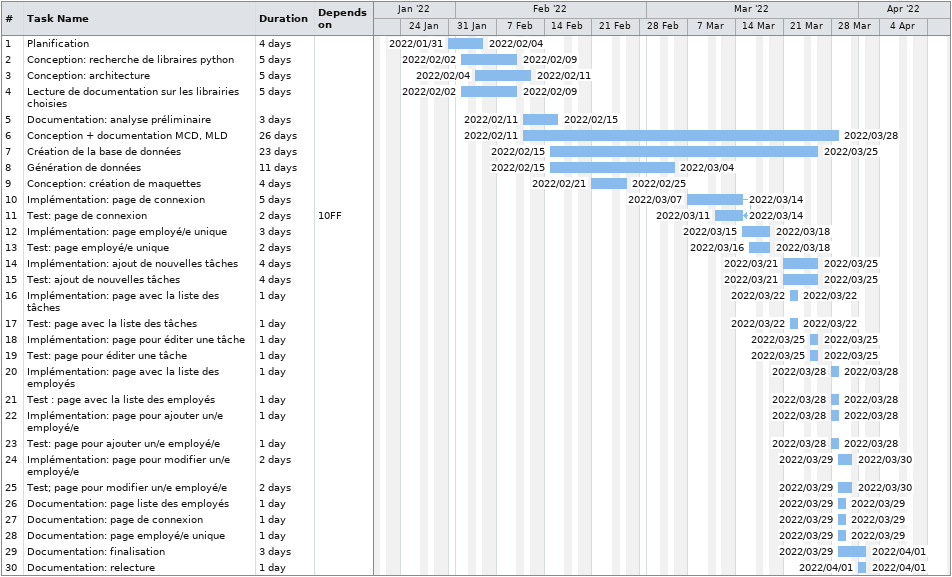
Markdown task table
| ID | Task | Duration | Start | Finish | Predecessors |
|---|---|---|---|---|---|
| 1 | Planification | 4d | 2022-01-31 | 2022-02-04 |  |
| 2 | Conception: recherche de libraires python | 5d | 2022-02-02 | 2022-02-09 |  |
| 3 | Conception: architecture | 5d | 2022-02-04 | 2022-02-11 |  |
| 4 | Lecture de documentation sur les librairies choisies | 5d | 2022-02-02 | 2022-02-09 |  |
| 5 | Documentation: analyse préliminaire | 3d | 2022-02-11 | 2022-02-15 |  |
| 6 | Conception + documentation MCD, MLD | 26d | 2022-02-11 | 2022-03-28 |  |
| 7 | Création de la base de données | 23d | 2022-02-15 | 2022-03-25 |  |
| 8 | Génération de données | 11d | 2022-02-15 | 2022-03-04 |  |
| 9 | Conception: création de maquettes | 4d | 2022-02-21 | 2022-02-25 |  |
| 10 | Implémentation: page de connexion | 5d | 2022-03-07 | 2022-03-14 |  |
| 11 | Test: page de connexion | 2d | 2022-03-11 | 2022-03-14 | 10FF |
| 12 | Implémentation: page employé/e unique | 3d | 2022-03-15 | 2022-03-18 |  |
| 13 | Test: page employé/e unique | 2d | 2022-03-16 | 2022-03-18 |  |
| 14 | Implémentation: ajout de nouvelles tâches | 4d | 2022-03-21 | 2022-03-25 |  |
| 15 | Test: ajout de nouvelles tâches | 4d | 2022-03-21 | 2022-03-25 |  |
| 16 | Implémentation: page avec la liste des tâches | 1d | 2022-03-22 | 2022-03-22 |  |
| 17 | Test: page avec la liste des tâches | 1d | 2022-03-22 | 2022-03-22 |  |
| 18 | Implémentation: page pour éditer une tâche | 1d | 2022-03-25 | 2022-03-25 |  |
| 19 | Test: page pour éditer une tâche | 1d | 2022-03-25 | 2022-03-25 |  |
| 20 | Implémentation: page avec la liste des employés | 1d | 2022-03-28 | 2022-03-28 |  |
| 21 | Test : page avec la liste des employés | 1d | 2022-03-28 | 2022-03-28 |  |
| 22 | Implémentation: page pour ajouter un/e employé/e | 1d | 2022-03-28 | 2022-03-28 |  |
| 23 | Test: page pour ajouter un/e employé/e | 1d | 2022-03-28 | 2022-03-28 |  |
| 24 | Implémentation: page pour modifier un/e employé/e | 2d | 2022-03-29 | 2022-03-30 |  |
| 25 | Test; page pour modifier un/e employé/e | 2d | 2022-03-29 | 2022-03-30 |  |
| 26 | Documentation: page liste des employés | 1d | 2022-03-29 | 2022-03-29 |  |
| 27 | Documentation: page de connexion | 1d | 2022-03-29 | 2022-03-29 |  |
| 28 | Documentation: page employé/e unique | 1d | 2022-03-29 | 2022-03-29 |  |
| 29 | Documentation: finalisation | 3d | 2022-03-29 | 2022-04-01 |  |
| 30 | Documentation: relecture | 1d | 2022-04-01 | 2022-04-01 |  |
